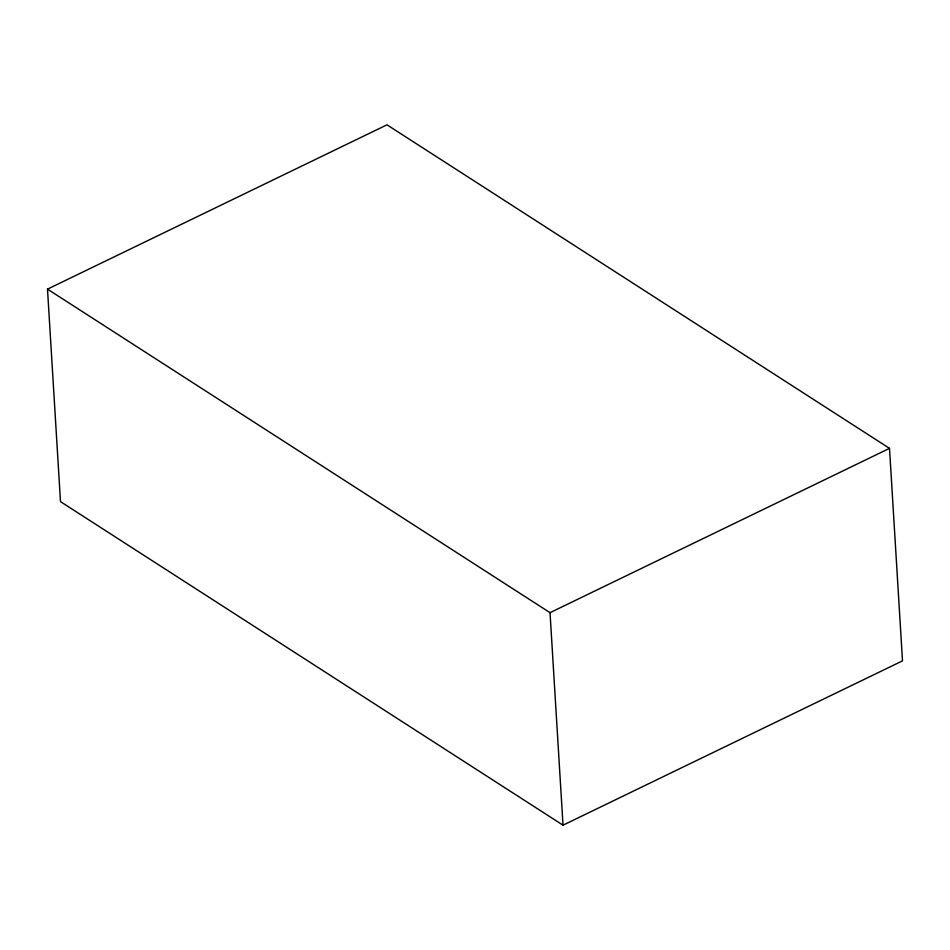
<?xml version="1.0" encoding="UTF-8"?>
<svg xmlns="http://www.w3.org/2000/svg" width="950" height="950" viewBox="0 0 950 950"><rect width="100%" height="100%" fill="white"/><g stroke="black" fill="none" stroke-linecap="round" stroke-linejoin="round"><path stroke-width="1.43" d="M47.5 289.144L386.983 124.818L889.509 448.364L902.5 660.856L563.018 825.182L60.491 501.636L47.5 289.144L550.026 612.679L563.018 825.182M550.026 612.679L889.509 448.364"/></g></svg>
